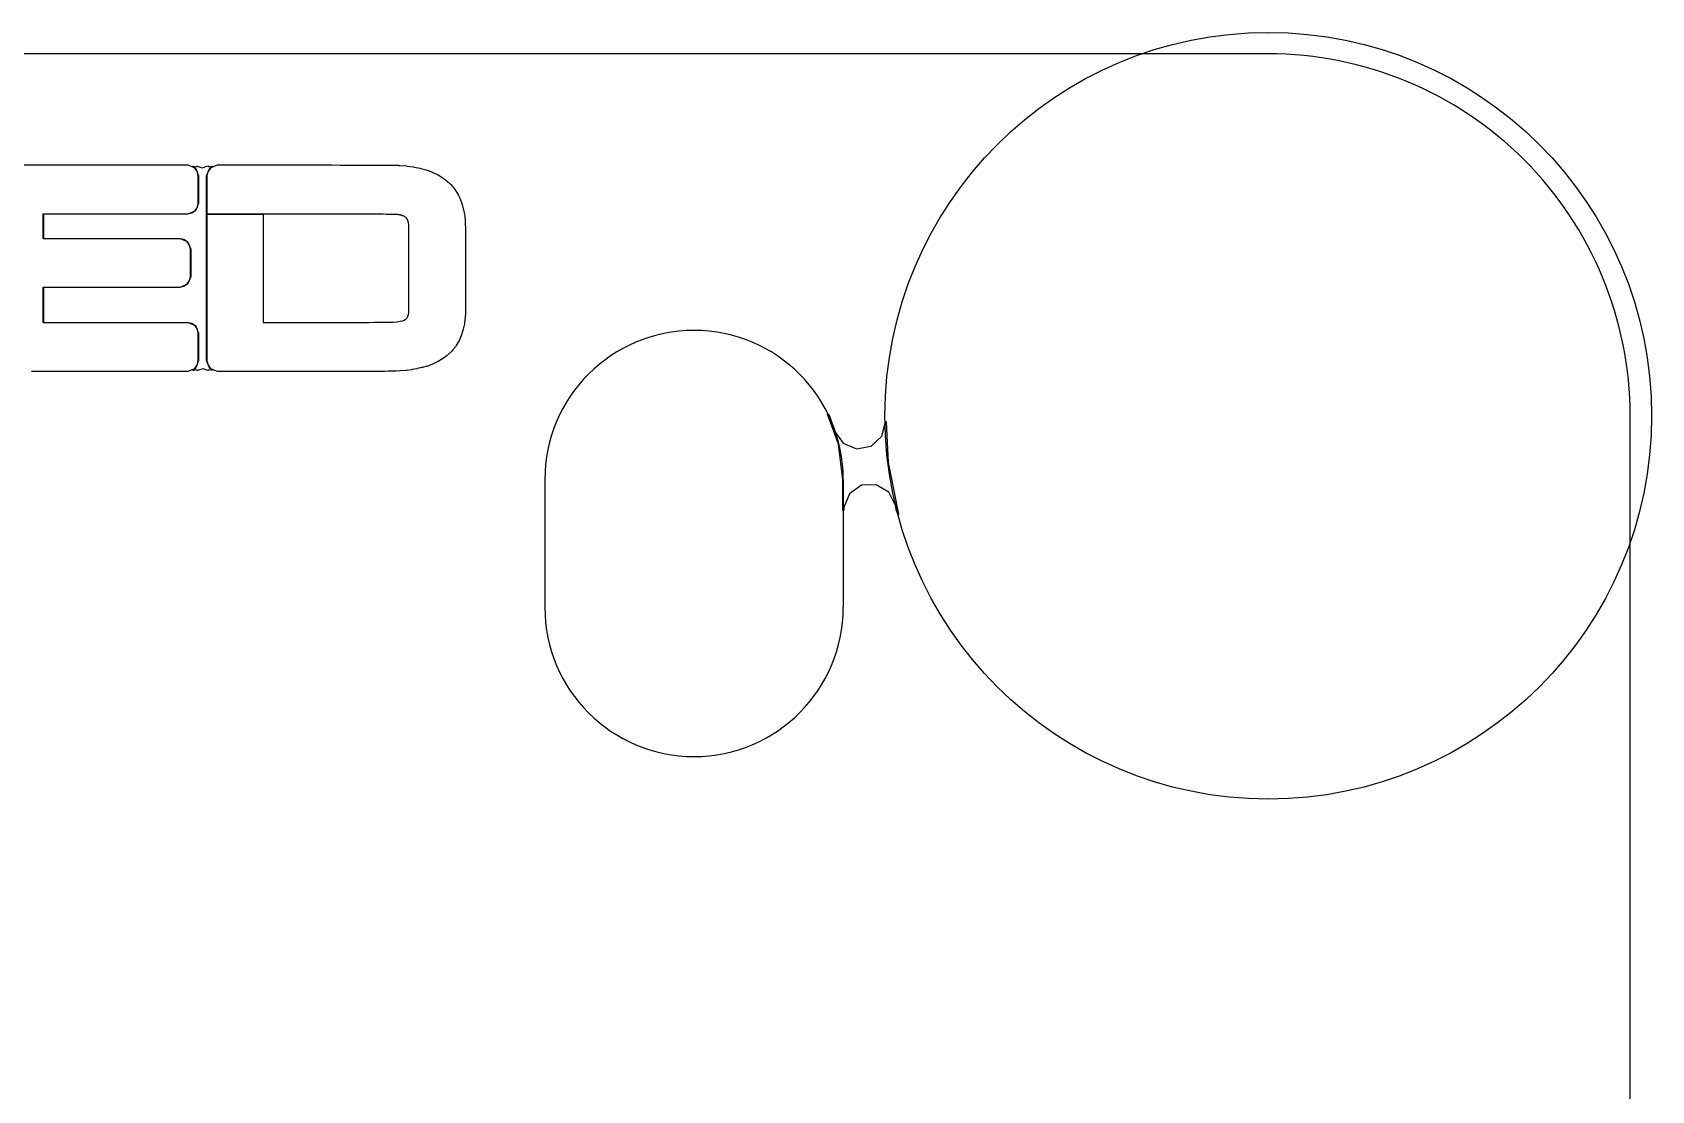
# Model space of a CAD drawing. Extents: x -22 to 351, y -111 to 35.
# Drawn here: x -11.33 to -3.72, y 22.95 to 27.93 of the extents above; entities that cross this region are included whole.
import ezdxf

# ---------------------------------------------------------------- set-up
doc = ezdxf.new("R2010")
doc.units = 0
doc.layers.add('BLACK', color=7, linetype='CONTINUOUS')

msp = doc.modelspace()

# ---------------------------------------------------------------- linework, layer by layer
at = {"layer": 'BLACK', "linetype": 'CONTINUOUS'}
for p, q in [((-5.525, 27.825), (-19.525, 27.825)), ((-5.525, 27.825), (-19.525, 27.825)), ((-11.495, 27.303), (-10.6016, 27.303)), ((-10.6016, 27.303), (-10.5655, 27.2881)), ((-10.5788, 27.2958), (-10.5777, 27.2975)), ((-10.578, 27.294), (-10.5788, 27.2958)), ((-10.567, 27.2866), (-10.578, 27.294)), ((-10.5777, 27.2975), (-10.5765, 27.2976)), ((-10.5765, 27.2976), (-10.5602, 27.2944)), ((-10.5563, 27.2708), (-10.567, 27.2866)), ((-10.5655, 27.2881), (-10.5506, 27.252)), ((-10.5602, 27.2944), (-10.5599, 27.296)), ((-10.5599, 27.296), (-10.5586, 27.2975)), ((-10.5586, 27.2975), (-10.5573, 27.2975)), ((-10.5573, 27.2975), (-10.5343, 27.2903)), ((-10.5526, 27.2518), (-10.5563, 27.2708)), ((-10.5526, 27.1235), (-10.5526, 27.2518)), ((-10.5506, 27.252), (-10.5506, 27.1233)), ((-10.5343, 27.2903), (-10.5069, 27.2983)), ((-10.5135, 27.252), (-10.4986, 27.2881)), ((-10.5135, 27.0723), (-10.5135, 27.252)), ((-10.5078, 27.2708), (-10.5115, 27.2518)), ((-10.5115, 27.2518), (-10.5115, 26.384)), ((-10.4972, 27.2866), (-10.5078, 27.2708)), ((-10.5069, 27.2983), (-10.505, 27.2979)), ((-10.505, 27.2979), (-10.5044, 27.2968)), ((-10.5044, 27.2968), (-10.5039, 27.2944)), ((-10.5039, 27.2944), (-10.4877, 27.2976)), ((-10.4986, 27.2881), (-10.4625, 27.303)), ((-10.4862, 27.294), (-10.4972, 27.2866)), ((-10.4877, 27.2976), (-10.4858, 27.297)), ((-10.4854, 27.295), (-10.4862, 27.294)), ((-10.4858, 27.297), (-10.4854, 27.295)), ((-10.4625, 27.303), (-10.048, 27.303)), ((-10.048, 27.303), (-10.048, 27.303)), ((-10.048, 27.303), (-10.0044, 27.303)), ((-10.0044, 27.303), (-10.0044, 27.303)), ((-10.0044, 27.303), (-9.9627, 27.303)), ((-9.9627, 27.303), (-9.96269, 27.303)), ((-9.96269, 27.303), (-9.92302, 27.303)), ((-9.92302, 27.303), (-9.923, 27.303)), ((-9.923, 27.303), (-9.88539, 27.3029)), ((-9.88539, 27.3029), (-9.88538, 27.3029)), ((-9.88538, 27.3029), (-9.8499, 27.3029)), ((-9.8499, 27.3029), (-9.84988, 27.3029)), ((-9.84988, 27.3029), (-9.81659, 27.3028)), ((-9.81659, 27.3028), (-9.81656, 27.3028)), ((-9.81656, 27.3028), (-9.78552, 27.3027)), ((-9.78552, 27.3027), (-9.7855, 27.3027)), ((-9.7855, 27.3027), (-9.75677, 27.3027)), ((-9.75677, 27.3027), (-9.75674, 27.3027)), ((-9.75674, 27.3027), (-9.73039, 27.3026)), ((-9.73039, 27.3026), (-9.73035, 27.3026)), ((-9.73035, 27.3026), (-9.70643, 27.3025)), ((-9.70643, 27.3025), (-9.70639, 27.3025)), ((-9.70639, 27.3025), (-9.68497, 27.3024)), ((-9.68497, 27.3024), (-9.68491, 27.3024)), ((-9.68491, 27.3024), (-9.66605, 27.3023)), ((-9.66605, 27.3023), (-9.66598, 27.3023)), ((-9.66598, 27.3023), (-9.64974, 27.3021)), ((-9.64974, 27.3021), (-9.64963, 27.3021)), ((-9.64963, 27.3021), (-9.63608, 27.302)), ((-9.63608, 27.302), (-9.63592, 27.302)), ((-9.63592, 27.302), (-9.62511, 27.3019)), ((-9.62511, 27.3019), (-9.62483, 27.3019)), ((-9.62483, 27.3019), (-9.61683, 27.3017)), ((-9.61683, 27.3017), (-9.61625, 27.3017)), ((-9.61625, 27.3017), (-9.61112, 27.3016)), ((-9.61112, 27.3016), (-9.60998, 27.3015)), ((-9.60998, 27.3015), (-9.60865, 27.3014)), ((-9.60865, 27.3014), (-9.60677, 27.3013)), ((-9.60677, 27.3013), (-9.57398, 27.2984)), ((-9.57398, 27.2984), (-9.5714, 27.2981)), ((-9.5714, 27.2981), (-9.54117, 27.2939)), ((-9.54117, 27.2939), (-9.53817, 27.2933)), ((-9.53817, 27.2933), (-9.51041, 27.2877)), ((-9.51041, 27.2877), (-9.50695, 27.2869)), ((-9.50695, 27.2869), (-9.48157, 27.2799)), ((-9.48157, 27.2799), (-9.47765, 27.2787)), ((-9.47765, 27.2787), (-9.45456, 27.2702)), ((-9.45456, 27.2702), (-9.45024, 27.2684)), ((-9.45024, 27.2684), (-9.42934, 27.2585)), ((-9.42934, 27.2585), (-9.42474, 27.2561)), ((-9.42474, 27.2561), (-9.40593, 27.2447)), ((-9.40593, 27.2447), (-9.40127, 27.2415)), ((-9.40127, 27.2415), (-9.38447, 27.2286)), ((-9.38447, 27.2286), (-9.38076, 27.2255)), ((-9.38076, 27.2255), (-9.37087, 27.2162)), ((-9.37087, 27.2162), (-9.36784, 27.2132)), ((-9.36784, 27.2132), (-9.35653, 27.2007)), ((-9.35653, 27.2007), (-9.35328, 27.1967)), ((-9.35328, 27.1967), (-9.34342, 27.1833)), ((-9.34342, 27.1833), (-9.34048, 27.1789)), ((-9.34048, 27.1789), (-9.33192, 27.1643)), ((-9.33192, 27.1643), (-9.32956, 27.1598)), ((-9.32956, 27.1598), (-9.32216, 27.1436)), ((-10.5655, 27.0873), (-10.6016, 27.0723)), ((-10.5828, 27.0781), (-10.567, 27.0887)), ((-10.567, 27.0887), (-10.5563, 27.1046)), ((-10.5506, 27.1233), (-10.5655, 27.0873)), ((-10.5563, 27.1046), (-10.5526, 27.1235)), ((-9.32216, 27.1436), (-9.32045, 27.1394)), ((-9.32045, 27.1394), (-9.31406, 27.1214)), ((-9.31406, 27.1214), (-9.31293, 27.1178)), ((-9.31293, 27.1178), (-9.30742, 27.0977)), ((-9.30742, 27.0977), (-9.30671, 27.0947)), ((-9.30671, 27.0947), (-9.30193, 27.0721)), ((-11.2818, 27.0723), (-11.2808, 27.0741)), ((-11.2818, 26.9584), (-11.2818, 27.0723)), ((-11.2808, 27.0741), (-11.2798, 27.0743)), ((-11.2798, 27.0743), (-10.6018, 27.0743)), ((-10.6016, 27.0723), (-11.2798, 27.0723)), ((-11.2798, 27.0723), (-11.2798, 26.9584)), ((-10.6018, 27.0743), (-10.5828, 27.0781)), ((-10.5135, 26.3838), (-10.5135, 27.0723)), ((-10.5135, 27.0723), (-10.2474, 27.0723)), ((-10.2474, 27.0723), (-10.5135, 27.0723)), ((-10.2474, 27.0723), (-10.2474, 26.5635)), ((-9.95933, 27.072), (-10.2474, 27.0723)), ((-9.93998, 27.0719), (-9.95933, 27.072)), ((-9.93997, 27.0719), (-9.93998, 27.0719)), ((-9.90323, 27.0719), (-9.93997, 27.0719)), ((-9.83799, 27.0718), (-9.90323, 27.0719)), ((-9.80925, 27.0718), (-9.83799, 27.0718)), ((-9.78296, 27.0717), (-9.80925, 27.0718)), ((-9.75898, 27.0717), (-9.78296, 27.0717)), ((-9.73721, 27.0716), (-9.75898, 27.0717)), ((-9.71746, 27.0715), (-9.73721, 27.0716)), ((-9.69974, 27.0714), (-9.71746, 27.0715)), ((-9.71746, 27.0715), (-9.71746, 27.0715)), ((-9.68403, 27.0713), (-9.69974, 27.0714)), ((-9.66992, 27.0711), (-9.68403, 27.0713)), ((-9.65741, 27.071), (-9.66992, 27.0711)), ((-9.64665, 27.0708), (-9.65741, 27.071)), ((-9.63709, 27.0705), (-9.64665, 27.0708)), ((-9.62904, 27.0703), (-9.63709, 27.0705)), ((-9.62221, 27.07), (-9.62904, 27.0703)), ((-9.61665, 27.0697), (-9.62221, 27.07)), ((-9.61211, 27.0693), (-9.61665, 27.0697)), ((-9.60869, 27.069), (-9.61211, 27.0693)), ((-9.60614, 27.0687), (-9.60869, 27.069)), ((-9.60449, 27.0684), (-9.60614, 27.0687)), ((-9.60336, 27.0682), (-9.60449, 27.0684)), ((-9.60253, 27.068), (-9.60336, 27.0682)), ((-9.60164, 27.0677), (-9.60253, 27.068)), ((-9.60025, 27.0673), (-9.60164, 27.0677)), ((-9.59827, 27.0666), (-9.60025, 27.0673)), ((-9.59556, 27.0657), (-9.59827, 27.0666)), ((-9.59526, 27.0656), (-9.59556, 27.0657)), ((-9.59219, 27.0645), (-9.59526, 27.0656)), ((-9.5891, 27.0635), (-9.59219, 27.0645)), ((-9.58364, 27.0613), (-9.5891, 27.0635)), ((-9.58138, 27.06), (-9.58364, 27.0613)), ((-9.5792, 27.0585), (-9.58138, 27.06)), ((-9.57549, 27.0552), (-9.5792, 27.0585)), ((-9.57437, 27.054), (-9.57549, 27.0552)), ((-9.57101, 27.0491), (-9.57437, 27.054)), ((-9.56811, 27.0427), (-9.57101, 27.0491)), ((-9.56491, 27.0316), (-9.56811, 27.0427)), ((-9.56319, 27.0238), (-9.56491, 27.0316)), ((-9.56319, 26.609), (-9.56319, 27.0238)), ((-9.30193, 27.0721), (-9.30164, 27.0706)), ((-9.30164, 27.0706), (-9.30051, 27.0643)), ((-9.30051, 27.0643), (-9.30031, 27.0632)), ((-9.30031, 27.0632), (-9.29997, 27.061)), ((-9.29997, 27.061), (-9.29974, 27.0593)), ((-9.29974, 27.0593), (-9.29943, 27.0568)), ((-9.29943, 27.0568), (-9.29927, 27.0552)), ((-9.29927, 27.0552), (-9.29898, 27.0522)), ((-9.29898, 27.0522), (-9.29889, 27.051)), ((-9.29889, 27.051), (-9.29863, 27.0473)), ((-9.29863, 27.0473), (-9.29858, 27.0464)), ((-9.29858, 27.0464), (-9.29835, 27.0418)), ((-9.29835, 27.0418), (-9.29832, 27.0412)), ((-9.29832, 27.0412), (-9.29812, 27.0357)), ((-9.29812, 27.0357), (-9.2981, 27.0352)), ((-9.2981, 27.0352), (-9.29792, 27.0286)), ((-9.29792, 27.0286), (-9.29791, 27.0282)), ((-9.29791, 27.0282), (-9.29774, 27.0203)), ((-9.29774, 27.0203), (-9.29774, 27.0201)), ((-9.29774, 27.0201), (-9.29759, 27.0108)), ((-9.29759, 27.0108), (-9.29759, 27.0106)), ((-9.29759, 27.0106), (-9.29745, 26.9998)), ((-11.2815, 26.9574), (-11.2818, 26.9584)), ((-11.2798, 26.9564), (-11.2815, 26.9574)), ((-11.2798, 26.9584), (-10.6386, 26.9584)), ((-10.6388, 26.9564), (-11.2798, 26.9564)), ((-10.6198, 26.9526), (-10.6388, 26.9564)), ((-10.6386, 26.9584), (-10.6025, 26.9434)), ((-10.6039, 26.942), (-10.6198, 26.9526)), ((-10.5933, 26.9261), (-10.6039, 26.942)), ((-10.6025, 26.9434), (-10.5876, 26.9074)), ((-9.29745, 26.9998), (-9.29745, 26.9996)), ((-9.29745, 26.9996), (-9.29733, 26.9871)), ((-9.29733, 26.9871), (-9.29733, 26.987)), ((-9.29733, 26.987), (-9.29722, 26.9726)), ((-9.29722, 26.9726), (-9.29722, 26.9725)), ((-9.29722, 26.9725), (-9.29712, 26.9561)), ((-9.29712, 26.9561), (-9.29712, 26.956)), ((-9.29712, 26.956), (-9.29702, 26.9374)), ((-9.29702, 26.9374), (-9.29702, 26.9374)), ((-9.29702, 26.9374), (-9.29694, 26.9165)), ((-10.5896, 26.9072), (-10.5933, 26.9261)), ((-10.5896, 26.7789), (-10.5896, 26.9072)), ((-10.5876, 26.9074), (-10.5876, 26.7787)), ((-9.29694, 26.9165), (-9.29694, 26.9165)), ((-9.29694, 26.9165), (-9.29685, 26.8931)), ((-9.29685, 26.8931), (-9.29685, 26.8931)), ((-9.29685, 26.8931), (-9.29677, 26.8672)), ((-9.29677, 26.8672), (-9.29677, 26.8671)), ((-9.29677, 26.8671), (-9.29665, 26.8277)), ((-9.29665, 26.8277), (-9.29665, 26.8276)), ((-9.29665, 26.8276), (-9.29657, 26.7944)), ((-9.29657, 26.7944), (-9.29657, 26.7944)), ((-9.29657, 26.7944), (-9.29651, 26.764)), ((-11.2817, 26.7277), (-11.2807, 26.7294)), ((-11.2814, 26.6461), (-11.2817, 26.7277)), ((-11.2807, 26.7294), (-11.2797, 26.7297)), ((-11.2797, 26.7297), (-10.6388, 26.7297)), ((-10.6386, 26.7277), (-11.2797, 26.7277)), ((-11.2797, 26.7277), (-11.2792, 26.5641)), ((-10.6388, 26.7297), (-10.6198, 26.7335)), ((-10.6025, 26.7426), (-10.6386, 26.7277)), ((-10.6198, 26.7335), (-10.6039, 26.7441)), ((-10.6039, 26.7441), (-10.5933, 26.76)), ((-10.5876, 26.7787), (-10.6025, 26.7426)), ((-10.5933, 26.76), (-10.5896, 26.7789)), ((-9.29651, 26.764), (-9.29651, 26.7639)), ((-9.29651, 26.7639), (-9.29648, 26.7364)), ((-9.29647, 26.7114), (-9.29649, 26.6891)), ((-9.29648, 26.7364), (-9.29648, 26.7363)), ((-9.29648, 26.7363), (-9.29647, 26.7114)), ((-9.29647, 26.7114), (-9.29647, 26.7114)), ((-11.2812, 26.5641), (-11.2814, 26.6461)), ((-9.29673, 26.6368), (-9.29686, 26.6242)), ((-9.29662, 26.6519), (-9.29673, 26.637)), ((-9.29673, 26.637), (-9.29673, 26.6368)), ((-9.29654, 26.6692), (-9.29662, 26.652)), ((-9.29662, 26.652), (-9.29662, 26.6519)), ((-9.29649, 26.689), (-9.29654, 26.6693)), ((-9.29654, 26.6693), (-9.29654, 26.6692)), ((-9.29649, 26.6891), (-9.29649, 26.689)), ((-11.2809, 26.5631), (-11.2812, 26.5641)), ((-11.2792, 26.5621), (-11.2809, 26.5631)), ((-11.2792, 26.5641), (-10.6015, 26.5634)), ((-10.9658, 26.5618), (-11.2792, 26.5621)), ((-10.6017, 26.5614), (-10.9658, 26.5618)), ((-10.5828, 26.5577), (-10.6017, 26.5614)), ((-10.6015, 26.5634), (-10.5655, 26.5485)), ((-10.5669, 26.547), (-10.5828, 26.5577)), ((-10.2474, 26.5635), (-9.97628, 26.5635)), ((-9.97628, 26.5635), (-9.93781, 26.5635)), ((-9.93781, 26.5635), (-9.90127, 26.5635)), ((-9.90127, 26.5635), (-9.86673, 26.5635)), ((-9.86673, 26.5635), (-9.83428, 26.5636)), ((-9.83428, 26.5636), (-9.80398, 26.5636)), ((-9.80398, 26.5636), (-9.7759, 26.5637)), ((-9.7759, 26.5637), (-9.75012, 26.5638)), ((-9.75012, 26.5638), (-9.72667, 26.5639)), ((-9.72667, 26.5639), (-9.70576, 26.564)), ((-9.72667, 26.5639), (-9.72667, 26.5639)), ((-9.70576, 26.564), (-9.68724, 26.5641)), ((-9.68724, 26.5641), (-9.67152, 26.5643)), ((-9.67152, 26.5643), (-9.65842, 26.5644)), ((-9.65842, 26.5644), (-9.64803, 26.5646)), ((-9.64803, 26.5646), (-9.64076, 26.5647)), ((-9.64076, 26.5647), (-9.63717, 26.5648)), ((-9.63717, 26.5648), (-9.61912, 26.5666)), ((-9.61912, 26.5666), (-9.60446, 26.5688)), ((-9.60446, 26.5688), (-9.59321, 26.5715)), ((-9.59321, 26.5715), (-9.58507, 26.5743)), ((-9.58507, 26.5743), (-9.57953, 26.577)), ((-9.57953, 26.577), (-9.57526, 26.58)), ((-9.57526, 26.58), (-9.57383, 26.5813)), ((-9.57383, 26.5813), (-9.57103, 26.5845)), ((-9.57103, 26.5845), (-9.56928, 26.5874)), ((-9.56928, 26.5874), (-9.56723, 26.5925)), ((-9.56723, 26.5925), (-9.565, 26.6009)), ((-9.565, 26.6009), (-9.56319, 26.609)), ((-9.30227, 26.5575), (-9.30751, 26.5325)), ((-9.30159, 26.5616), (-9.30227, 26.5575)), ((-9.29814, 26.5889), (-9.30159, 26.5616)), ((-9.29792, 26.5909), (-9.29814, 26.5889)), ((-9.29788, 26.5913), (-9.29792, 26.5909)), ((-9.29778, 26.5927), (-9.29788, 26.5913)), ((-9.29753, 26.5969), (-9.29778, 26.5927)), ((-9.29747, 26.5981), (-9.29753, 26.5969)), ((-9.29725, 26.6043), (-9.29747, 26.5981)), ((-9.29723, 26.605), (-9.29725, 26.6043)), ((-9.29704, 26.6132), (-9.29723, 26.605)), ((-9.29703, 26.6136), (-9.29704, 26.6132)), ((-9.29687, 26.624), (-9.29703, 26.6136)), ((-9.29686, 26.6242), (-9.29687, 26.624)), ((-10.5563, 26.5311), (-10.5669, 26.547)), ((-10.5655, 26.5485), (-10.5506, 26.5124)), ((-10.5526, 26.5123), (-10.5563, 26.5311)), ((-10.5526, 26.384), (-10.5526, 26.5123)), ((-10.5506, 26.5124), (-10.5506, 26.3838)), ((-9.32684, 26.4791), (-9.32968, 26.4735)), ((-9.3178, 26.4998), (-9.32684, 26.4791)), ((-9.31583, 26.505), (-9.3178, 26.4998)), ((-9.30873, 26.5278), (-9.31583, 26.505)), ((-9.30751, 26.5325), (-9.30873, 26.5278)), ((-9.3824, 26.4084), (-9.40001, 26.3951)), ((-9.3775, 26.4126), (-9.3824, 26.4084)), ((-9.36216, 26.4276), (-9.3775, 26.4126)), ((-9.35767, 26.4326), (-9.36216, 26.4276)), ((-9.3445, 26.4494), (-9.35767, 26.4326)), ((-9.34075, 26.4549), (-9.3445, 26.4494)), ((-9.32968, 26.4735), (-9.34075, 26.4549)), ((-11.3086, 26.333), (-11.3354, 26.333)), ((-11.2802, 26.3329), (-11.3086, 26.333)), ((-11.3086, 26.333), (-11.3086, 26.333)), ((-11.2504, 26.3329), (-11.2802, 26.3329)), ((-11.2802, 26.3329), (-11.2802, 26.3329)), ((-11.2503, 26.3329), (-11.2504, 26.3329)), ((-11.2192, 26.3328), (-11.2503, 26.3329)), ((-11.1868, 26.3328), (-11.2192, 26.3328)), ((-11.2192, 26.3328), (-11.2192, 26.3328)), ((-11.1533, 26.3328), (-11.1868, 26.3328)), ((-11.1868, 26.3328), (-11.1868, 26.3328)), ((-11.1188, 26.3328), (-11.1533, 26.3328)), ((-11.1533, 26.3328), (-11.1533, 26.3328)), ((-11.0834, 26.3328), (-11.1188, 26.3328)), ((-11.1188, 26.3328), (-11.1188, 26.3328)), ((-11.0473, 26.3328), (-11.0834, 26.3328)), ((-11.0834, 26.3328), (-11.0834, 26.3328)), ((-10.6016, 26.3328), (-11.0473, 26.3328)), ((-10.5655, 26.3477), (-10.6016, 26.3328)), ((-10.5787, 26.3408), (-10.578, 26.3418)), ((-10.5784, 26.3388), (-10.5787, 26.3408)), ((-10.5765, 26.3382), (-10.5784, 26.3388)), ((-10.578, 26.3418), (-10.567, 26.3491)), ((-10.5602, 26.3414), (-10.5765, 26.3382)), ((-10.567, 26.3491), (-10.5563, 26.365)), ((-10.5506, 26.3838), (-10.5655, 26.3477)), ((-10.5597, 26.339), (-10.5602, 26.3414)), ((-10.5591, 26.3379), (-10.5597, 26.339)), ((-10.5572, 26.3375), (-10.5591, 26.3379)), ((-10.5299, 26.3455), (-10.5572, 26.3375)), ((-10.5563, 26.365), (-10.5526, 26.384)), ((-10.5068, 26.3383), (-10.5299, 26.3455)), ((-10.4986, 26.3477), (-10.5135, 26.3838)), ((-10.5115, 26.384), (-10.5078, 26.365)), ((-10.5078, 26.365), (-10.4972, 26.3491)), ((-10.5056, 26.3383), (-10.5068, 26.3383)), ((-10.5042, 26.3398), (-10.5056, 26.3383)), ((-10.5039, 26.3414), (-10.5042, 26.3398)), ((-10.4877, 26.3382), (-10.5039, 26.3414)), ((-10.4625, 26.3328), (-10.4986, 26.3477)), ((-10.4972, 26.3491), (-10.4862, 26.3418)), ((-10.4864, 26.3383), (-10.4877, 26.3382)), ((-10.4853, 26.34), (-10.4864, 26.3383)), ((-10.4862, 26.3418), (-10.4853, 26.34)), ((-10.0591, 26.3328), (-10.4625, 26.3328)), ((-10.0436, 26.3328), (-10.0591, 26.3328)), ((-10.0022, 26.3328), (-10.0436, 26.3328)), ((-10.0436, 26.3328), (-10.0436, 26.3328)), ((-9.96246, 26.3328), (-10.0022, 26.3328)), ((-10.0022, 26.3328), (-10.0022, 26.3328)), ((-9.96245, 26.3328), (-9.96246, 26.3328)), ((-9.92455, 26.3329), (-9.96245, 26.3328)), ((-9.92453, 26.3329), (-9.92455, 26.3329)), ((-9.88851, 26.3329), (-9.92453, 26.3329)), ((-9.88849, 26.3329), (-9.88851, 26.3329)), ((-9.85442, 26.333), (-9.88849, 26.3329)), ((-9.85439, 26.333), (-9.85442, 26.333)), ((-9.82235, 26.333), (-9.85439, 26.333)), ((-9.82233, 26.333), (-9.82235, 26.333)), ((-9.79239, 26.3331), (-9.82233, 26.333)), ((-9.79237, 26.3331), (-9.79239, 26.3331)), ((-9.76461, 26.3332), (-9.79237, 26.3331)), ((-9.76458, 26.3332), (-9.76461, 26.3332)), ((-9.73909, 26.3333), (-9.76458, 26.3332)), ((-9.73906, 26.3333), (-9.73909, 26.3333)), ((-9.71591, 26.3334), (-9.73906, 26.3333)), ((-9.71586, 26.3334), (-9.71591, 26.3334)), ((-9.69513, 26.3335), (-9.71586, 26.3334)), ((-9.69507, 26.3335), (-9.69513, 26.3335)), ((-9.67683, 26.3336), (-9.69507, 26.3335)), ((-9.67675, 26.3336), (-9.67683, 26.3336)), ((-9.66108, 26.3337), (-9.67675, 26.3336)), ((-9.66097, 26.3337), (-9.66108, 26.3337)), ((-9.64795, 26.3338), (-9.66097, 26.3337)), ((-9.64778, 26.3339), (-9.64795, 26.3338)), ((-9.63748, 26.334), (-9.64778, 26.3339)), ((-9.63718, 26.334), (-9.63748, 26.334)), ((-9.62969, 26.3341), (-9.63718, 26.334)), ((-9.62899, 26.3342), (-9.62969, 26.3341)), ((-9.62438, 26.3343), (-9.62899, 26.3342)), ((-9.62306, 26.3344), (-9.62438, 26.3343)), ((-9.60468, 26.3355), (-9.62306, 26.3344)), ((-9.60328, 26.3356), (-9.60468, 26.3355)), ((-9.57652, 26.3379), (-9.60328, 26.3356)), ((-9.57448, 26.3381), (-9.57652, 26.3379)), ((-9.54999, 26.3413), (-9.57448, 26.3381)), ((-9.54759, 26.3416), (-9.54999, 26.3413)), ((-9.52501, 26.3456), (-9.54759, 26.3416)), ((-9.5223, 26.3462), (-9.52501, 26.3456)), ((-9.50125, 26.3511), (-9.5223, 26.3462)), ((-9.49835, 26.3518), (-9.50125, 26.3511)), ((-9.47846, 26.3577), (-9.49835, 26.3518)), ((-9.47547, 26.3587), (-9.47846, 26.3577)), ((-9.45558, 26.366), (-9.47547, 26.3587)), ((-9.45184, 26.3675), (-9.45558, 26.366)), ((-9.42948, 26.3777), (-9.45184, 26.3675)), ((-9.42487, 26.3801), (-9.42948, 26.3777)), ((-9.40492, 26.3918), (-9.42487, 26.3801)), ((-9.40001, 26.3951), (-9.40492, 26.3918)), ((-7.59653, 26.1302), (-7.59621, 26.1322)), ((-7.567, 26.0521), (-7.59653, 26.1302)), ((-7.59621, 26.1322), (-7.59434, 26.1329)), ((-7.59434, 26.1329), (-7.59294, 26.132)), ((-7.59294, 26.132), (-7.5856, 26.1198)), ((-7.5856, 26.1198), (-7.58542, 26.1194)), ((-7.58542, 26.1194), (-7.56323, 26.0534)), ((-7.34045, 26.0294), (-7.32365, 26.0962)), ((-7.32365, 26.0962), (-7.32226, 26.0977)), ((-7.32226, 26.0977), (-7.32032, 26.0972)), ((-7.32032, 26.0972), (-7.31971, 26.0958)), ((-7.31971, 26.0958), (-7.31058, 25.9058)), ((-3.825, 13.625), (-3.825, 26.125)), ((-3.825, 13.625), (-3.825, 26.125)), ((-7.56654, 26.0517), (-7.567, 26.0521)), ((-7.56663, 26.0511), (-7.56654, 26.0517)), ((-7.54419, 25.9917), (-7.56663, 26.0511)), ((-7.56323, 26.0534), (-7.5633, 26.0531)), ((-7.5633, 26.0531), (-7.56312, 26.053)), ((-7.56312, 26.053), (-7.52317, 25.9958)), ((-7.39098, 25.9821), (-7.34045, 26.0294)), ((-7.524, 25.8249), (-7.54419, 25.9917)), ((-7.52317, 25.9958), (-7.4591, 25.9696)), ((-7.4591, 25.9696), (-7.39098, 25.9821)), ((-7.31058, 25.9058), (-7.26231, 25.6631)), ((-8.924, 25.825), (-8.924, 25.225)), ((-7.524, 25.6817), (-7.524, 25.8249)), ((-7.522, 25.825), (-7.522, 25.225)), ((-7.43607, 25.7982), (-7.49287, 25.7586)), ((-7.36686, 25.8008), (-7.43607, 25.7982)), ((-7.30722, 25.7656), (-7.36686, 25.8008)), ((-7.49287, 25.7586), (-7.51933, 25.6943)), ((-7.27595, 25.7035), (-7.30722, 25.7656)), ((-7.52309, 25.68), (-7.524, 25.6817)), ((-7.52109, 25.6799), (-7.52309, 25.68)), ((-7.52, 25.6816), (-7.52109, 25.6799)), ((-7.51933, 25.6943), (-7.52, 25.6816)), ((-7.27108, 25.6768), (-7.27595, 25.7035)), ((-7.27101, 25.6766), (-7.27108, 25.6768)), ((-7.26617, 25.662), (-7.27101, 25.6766)), ((-7.26491, 25.6608), (-7.26617, 25.662)), ((-7.26295, 25.6612), (-7.26491, 25.6608)), ((-7.26231, 25.6631), (-7.26295, 25.6612))]:
    msp.add_line(p, q, dxfattribs=at)
at = {"layer": 'BLACK'}
msp.add_circle((-5.525, 26.125), 1.801, dxfattribs=at)
for centre, radius, start, end in [((-5.525, 26.125), 1.7, -0.000067, 90.0001), ((-5.525, 26.125), 1.7, -0.000067, 90.0001), ((-8.223, 25.825), 0.701, 0, 180), ((-8.223, 25.225), 0.701, 180, 360)]:
    msp.add_arc(centre, radius, start, end, dxfattribs=at)

doc.saveas('drawing.dxf')
